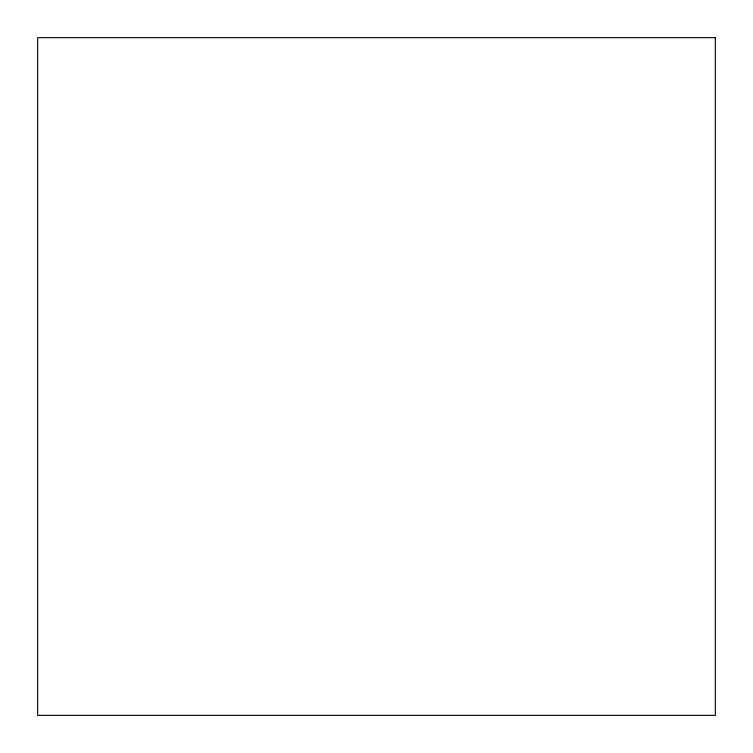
<?xml version="1.0" encoding="UTF-8"?>
<svg xmlns="http://www.w3.org/2000/svg" width="753" height="753" viewBox="0 0 753 753"><rect width="100%" height="100%" fill="white"/><g stroke="black" fill="none" stroke-linecap="round" stroke-linejoin="round"><path stroke-width="1.13" d="M715.35 37.65L37.65 37.65L37.65 715.35L715.35 715.35L715.35 37.65"/></g></svg>
